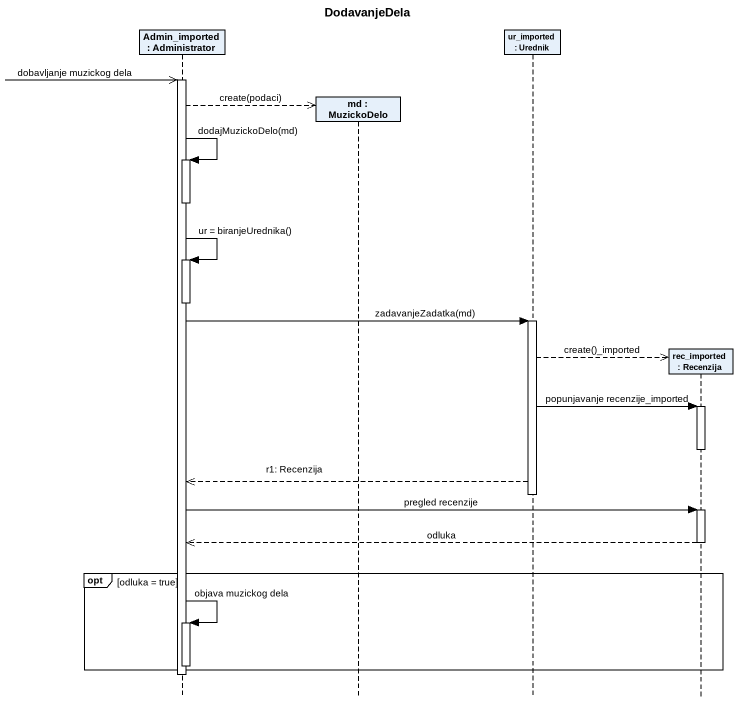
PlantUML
@startuml
title DodavanjeDela
hide footbox
participant "Admin_imported : Administrator" as Admin_imported
participant "md : MuzickoDelo" as md
participant "ur_imported : Urednik" as ur_imported
participant "rec_imported : Recenzija" as rec_imported

Admin_imported ->> Admin_imported : dobavljanje muzickog dela
activate Admin_imported
Admin_imported -->> md ** : create(podaci)
Admin_imported -> Admin_imported : dodajMuzickoDelo(md)
activate Admin_imported
deactivate Admin_imported
Admin_imported -> Admin_imported : ur = biranjeUrednika()
activate Admin_imported
deactivate Admin_imported
Admin_imported -> ur_imported : zadavanjeZadatka(md)
activate ur_imported
ur_imported -->> rec_imported ** : create()_imported
ur_imported -> rec_imported : popunjavanje recenzije_imported
activate rec_imported
deactivate rec_imported
ur_imported -->> Admin_imported : r1: Recenzija
deactivate ur_imported
Admin_imported -> rec_imported : pregled recenzije
activate rec_imported
rec_imported -->> Admin_imported : odluka
deactivate rec_imported
opt odluka = true
  Admin_imported -> Admin_imported : objava muzickog dela
  activate Admin_imported
  deactivate Admin_imported
end
deactivate Admin_imported
@enduml
